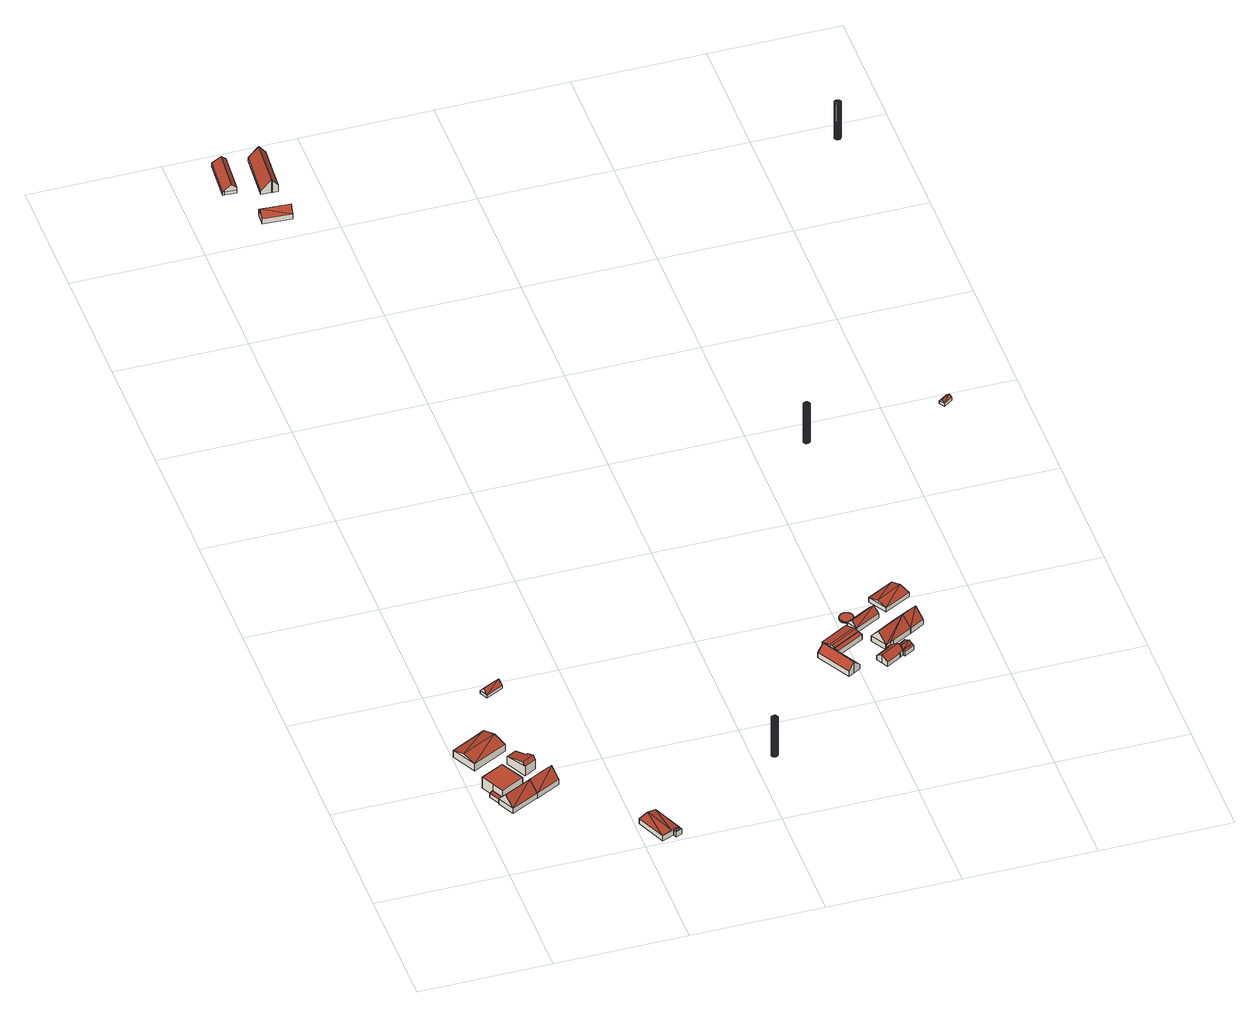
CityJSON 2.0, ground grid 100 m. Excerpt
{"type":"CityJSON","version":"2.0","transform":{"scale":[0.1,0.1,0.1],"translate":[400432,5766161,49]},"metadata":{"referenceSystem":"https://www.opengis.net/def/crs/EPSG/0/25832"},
"CityObjects":{
"building1":{"type":"Building","attributes":{"Gemeindeschluessel":"05515000","Geometrietyp2DReferenz":"3000","function":"31001_2700"},"children":["building1-1","building1-2","building1-3"]},
"building1-1":{"type":"BuildingPart","attributes":{"roofType":"3100","measuredHeight":12.4},"parents":["building1"],"geometry":[{"type":"Solid","lod":"2","boundaries":[[[[0,1,2,3]],[[4,5,1,0]],[[3,2,6,7]],[[0,8,4]],[[7,9,3]],[[0,3,9]],[[9,8,0]],[[8,9,7]],[[7,10,4,8]],[[1,5,11,12,6,2]],[[5,4,10,13,14,11]],[[12,13,10,7,6]],[[12,11,14,13]]]],"semantics":{"surfaces":[{"type":"WallSurface"},{"type":"RoofSurface"},{"type":"GroundSurface"},{"type":"ClosureSurface"}],"values":[[0,0,0,0,0,1,1,1,1,2,0,3,3]]}}]},
"building1-2":{"type":"BuildingPart","attributes":{"roofType":"1000","measuredHeight":10.04},"parents":["building1"],"geometry":[{"type":"Solid","lod":"2","boundaries":[[[[15,16,17,18,19]],[[20,21,16,15]],[[22,7,6,21,20]],[[15,19,23,22,20]],[[12,17,16,21,6]],[[7,22,23,10]],[[6,7,10,13,12]],[[13,10,23,19,18]],[[17,12,13,18]]]],"semantics":{"surfaces":[{"type":"WallSurface"},{"type":"RoofSurface"},{"type":"GroundSurface"},{"type":"ClosureSurface"}],"values":[[0,0,0,1,2,0,3,0,3]]}}]},
"building1-3":{"type":"BuildingPart","attributes":{"roofType":"2100","measuredHeight":3.85},"parents":["building1"],"geometry":[{"type":"Solid","lod":"2","boundaries":[[[[18,17,24,25]],[[25,24,11,14]],[[13,18,25,14]],[[17,12,11,24]],[[17,18,13,12]],[[11,12,13,14]]]],"semantics":{"surfaces":[{"type":"WallSurface"},{"type":"RoofSurface"},{"type":"GroundSurface"},{"type":"ClosureSurface"}],"values":[[0,0,1,2,3,3]]}}]},
"building2":{"type":"Building","attributes":{"Gemeindeschluessel":"05515000","Geometrietyp2DReferenz":"3000","function":"31001_2700","roofType":"3100","measuredHeight":9.02},"geometry":[{"type":"Solid","lod":"2","boundaries":[[[[26,27,28,29]],[[30,31,27,26]],[[32,33,31,30]],[[29,28,33,32]],[[26,34,30]],[[32,35,29]],[[35,34,26]],[[26,29,35]],[[32,30,34]],[[34,35,32]],[[27,31,33,28]]]],"semantics":{"surfaces":[{"type":"WallSurface"},{"type":"RoofSurface"},{"type":"GroundSurface"}],"values":[[0,0,0,0,0,0,1,1,1,1,2]]}}]},
"building3":{"type":"Building","attributes":{"Gemeindeschluessel":"05515000","Geometrietyp2DReferenz":"3000","function":"31001_1000","roofType":"3100","measuredHeight":12.82},"address":[{"country":"Germany","locality":"Münster","thoroughfareNumber":"350","thoroughfareName":"Hanseller Straße"}],"geometry":[{"type":"Solid","lod":"2","boundaries":[[[[36,37,38,39]],[[40,41,37,36]],[[42,43,41,40]],[[39,38,43,42]],[[36,44,40]],[[42,45,39]],[[45,44,36]],[[36,39,45]],[[44,45,42]],[[42,40,44]],[[37,41,43,38]]]],"semantics":{"surfaces":[{"type":"WallSurface"},{"type":"RoofSurface"},{"type":"GroundSurface"}],"values":[[0,0,0,0,0,0,1,1,1,1,2]]}}]},
"building4":{"type":"Building","attributes":{"Gemeindeschluessel":"05515000","Geometrietyp2DReferenz":"3000","function":"31001_2700","roofType":"5000","measuredHeight":11.42},"geometry":[{"type":"Solid","lod":"2","boundaries":[[[[46,47,48,49]],[[50,51,47,46]],[[52,53,51,50]],[[54,55,53,52]],[[56,57,55,54]],[[49,48,57,56]],[[56,58,59,49]],[[54,52,50,46,59,58]],[[54,58,56]],[[49,59,46]],[[47,51,53,55,57,48]]]],"semantics":{"surfaces":[{"type":"WallSurface"},{"type":"RoofSurface"},{"type":"GroundSurface"}],"values":[[0,0,0,0,0,0,1,1,0,0,2]]}}]},
"building5":{"type":"Building","attributes":{"Gemeindeschluessel":"05566004","Geometrietyp2DReferenz":"3000","function":"31001_2700","roofType":"3100","measuredHeight":6.32},"geometry":[{"type":"Solid","lod":"2","boundaries":[[[[60,61,62,63]],[[64,65,61,60]],[[66,67,65,64]],[[63,62,67,66]],[[60,68,64]],[[66,69,63]],[[69,68,60]],[[60,63,69]],[[66,64,68]],[[68,69,66]],[[61,65,67,62]]]],"semantics":{"surfaces":[{"type":"WallSurface"},{"type":"RoofSurface"},{"type":"GroundSurface"}],"values":[[0,0,0,0,0,0,1,1,1,1,2]]}}]},
"building6":{"type":"Building","attributes":{"Gemeindeschluessel":"05515000","Geometrietyp2DReferenz":"3000","function":"31001_2700"},"children":["building6-1","building6-2"]},
"building6-1":{"type":"BuildingPart","attributes":{"roofType":"3100","measuredHeight":5.3},"parents":["building6"],"geometry":[{"type":"Solid","lod":"2","boundaries":[[[[70,71,72,73]],[[74,75,76,77]],[[73,72,75,74]],[[74,78,73]],[[73,78,79]],[[79,80,81,70,73]],[[78,74,77]],[[77,82,83,79,78]],[[71,76,75,72]],[[71,70,77,76]],[[83,80,79]],[[82,77,70,81]],[[83,82,81,80]]]],"semantics":{"surfaces":[{"type":"WallSurface"},{"type":"RoofSurface"},{"type":"GroundSurface"},{"type":"ClosureSurface"}],"values":[[0,0,0,0,1,1,1,1,2,3,0,3,3]]}}]},
"building6-2":{"type":"BuildingPart","attributes":{"roofType":"3100","measuredHeight":6.33},"parents":["building6"],"geometry":[{"type":"Solid","lod":"2","boundaries":[[[[84,85,86,87]],[[88,89,85,84]],[[90,77,76,89,88]],[[84,91,88]],[[87,92,91]],[[91,84,87]],[[92,80,83,90,88]],[[88,91,92]],[[85,89,76,71,86]],[[71,70,81,87,86]],[[90,82,77]],[[76,77,70,71]],[[77,82,81,70]],[[83,82,90]],[[80,92,87,81]],[[83,80,81,82]]]],"semantics":{"surfaces":[{"type":"WallSurface"},{"type":"RoofSurface"},{"type":"GroundSurface"},{"type":"ClosureSurface"}],"values":[[0,0,0,0,1,1,1,1,2,0,0,3,3,0,0,3]]}}]},
"building7":{"type":"Building","attributes":{"Geometrietyp2DReferenz":"1000","Gemeindeschluessel":"05515000","function":"51002_1251","roofType":"9999","measuredHeight":34.23},"geometry":[{"type":"Solid","lod":"2","boundaries":[[[[93,94,95]],[[94,96,95]],[[97,98,93]],[[98,94,93]],[[99,100,97]],[[100,98,97]],[[101,102,99]],[[102,100,99]],[[103,104,101]],[[104,102,101]],[[105,106,103]],[[106,104,103]],[[107,108,105]],[[108,106,105]],[[109,110,107]],[[110,108,107]],[[111,112,109]],[[112,110,109]],[[113,114,111]],[[114,112,111]],[[115,116,113]],[[116,114,113]],[[117,118,115]],[[118,116,115]],[[119,120,117]],[[120,118,117]],[[121,122,119]],[[122,120,119]],[[123,124,121]],[[124,122,121]],[[125,126,123]],[[126,124,123]],[[127,128,125]],[[128,126,125]],[[129,130,127]],[[130,128,127]],[[131,132,129]],[[132,130,129]],[[95,96,131]],[[96,132,131]],[[96,94,132]],[[94,98,132]],[[98,100,132]],[[100,102,132]],[[102,104,132]],[[104,106,132]],[[106,108,132]],[[108,110,132]],[[110,112,132]],[[112,114,132]],[[114,116,132]],[[116,118,132]],[[118,120,132]],[[120,122,132]],[[122,124,132]],[[124,126,132]],[[126,128,132]],[[128,130,132]],[[93,95,97]],[[95,131,97]],[[131,129,97]],[[129,127,97]],[[127,125,97]],[[125,123,97]],[[123,121,97]],[[121,119,97]],[[119,117,97]],[[117,115,97]],[[115,113,97]],[[113,111,97]],[[111,109,97]],[[109,107,97]],[[107,105,97]],[[105,103,97]],[[103,101,97]],[[101,99,97]]]],"semantics":{"surfaces":[{"type":"WallSurface"},{"type":"GroundSurface"},{"type":"RoofSurface"}],"values":[[0,0,0,0,0,0,0,0,0,0,0,0,0,0,0,0,0,0,0,0,0,0,0,0,0,0,0,0,0,0,0,0,0,0,0,0,0,0,0,0,1,1,1,1,1,1,1,1,1,1,1,1,1,1,1,1,1,1,2,2,2,2,2,2,2,2,2,2,2,2,2,2,2,2,2,2]]}}]},
"building8":{"type":"Building","attributes":{"Gemeindeschluessel":"05566004","Geometrietyp2DReferenz":"3000","function":"31001_2700","roofType":"3100","measuredHeight":7.96},"geometry":[{"type":"Solid","lod":"2","boundaries":[[[[133,134,135,136]],[[137,138,134,133]],[[139,140,138,137]],[[141,142,140,139]],[[136,135,142,141]],[[143,144,145,136,141]],[[145,144,146,147]],[[146,144,143,139,137]],[[147,146,137,133]],[[145,147,133,136]],[[143,141,139]],[[134,138,140,142,135]]]],"semantics":{"surfaces":[{"type":"WallSurface"},{"type":"RoofSurface"},{"type":"GroundSurface"}],"values":[[0,0,0,0,0,1,1,0,0,0,0,2]]}}]},
"building9":{"type":"Building","attributes":{"Gemeindeschluessel":"05566004","Geometrietyp2DReferenz":"3000","function":"31001_2700","roofType":"3100","measuredHeight":9.39},"geometry":[{"type":"Solid","lod":"2","boundaries":[[[[148,149,150,151]],[[152,153,149,148]],[[154,155,153,152]],[[151,150,155,154]],[[148,156,152]],[[154,157,151]],[[156,148,151]],[[151,157,156]],[[152,156,157]],[[157,154,152]],[[149,153,155,150]]]],"semantics":{"surfaces":[{"type":"WallSurface"},{"type":"RoofSurface"},{"type":"GroundSurface"}],"values":[[0,0,0,0,0,0,1,1,1,1,2]]}}]},
"building10":{"type":"Building","attributes":{"Gemeindeschluessel":"05566004","Geometrietyp2DReferenz":"3000","function":"31001_1100","roofType":"3100","measuredHeight":11.77},"address":[{"country":"Germany","locality":"Altenberge","thoroughfareNumber":"19","thoroughfareName":"Hansell"},{"country":"Germany","locality":"Altenberge","thoroughfareNumber":"19a","thoroughfareName":"Hansell"}],"geometry":[{"type":"Solid","lod":"2","boundaries":[[[[158,159,160,161]],[[162,163,159,158]],[[164,165,163,162]],[[166,167,165,164]],[[168,169,167,166]],[[170,171,169,168]],[[172,173,171,170]],[[174,175,173,172]],[[176,177,175,174]],[[178,179,177,176]],[[180,181,179,178]],[[161,160,181,180]],[[174,172,170,176]],[[168,166,164,162,158,161,180,178,176,170]],[[159,163,165,167,169,171,173,175,177,179,181,160]]]],"semantics":{"surfaces":[{"type":"WallSurface"},{"type":"RoofSurface"},{"type":"GroundSurface"}],"values":[[0,0,0,0,0,0,0,0,0,0,0,0,1,1,2]]}}]},
"building11":{"type":"Building","attributes":{"Gemeindeschluessel":"05515000","Geometrietyp2DReferenz":"3000","function":"31001_2700","roofType":"3100","measuredHeight":10.08},"geometry":[{"type":"Solid","lod":"2","boundaries":[[[[182,183,184,185]],[[186,187,183,182]],[[188,189,187,186]],[[190,191,189,188]],[[192,193,191,190]],[[194,195,193,192]],[[196,197,195,194]],[[185,184,197,196]],[[190,188,186,182,185,192]],[[196,194,192,185]],[[183,187,189,191,193,195,197,184]]]],"semantics":{"surfaces":[{"type":"WallSurface"},{"type":"RoofSurface"},{"type":"GroundSurface"}],"values":[[0,0,0,0,0,0,0,0,1,1,2]]}}]},
"building12":{"type":"Building","attributes":{"Gemeindeschluessel":"05515000","Geometrietyp2DReferenz":"3000","function":"31001_2700","roofType":"5000","measuredHeight":6.36},"geometry":[{"type":"Solid","lod":"2","boundaries":[[[[198,199,200,201]],[[202,203,199,198]],[[204,205,203,202]],[[206,207,205,204]],[[186,208,207,206]],[[209,210,208,186]],[[211,212,210,209]],[[201,200,212,211]],[[201,213,214,215,198]],[[216,217,218,219]],[[215,214,220,218,217]],[[219,218,220,209,186]],[[220,214,213,211,209]],[[215,217,204,202]],[[217,216,206,204]],[[216,219,186,206]],[[215,202,198]],[[213,201,211]],[[199,203,205,207,208,210,212,200]]]],"semantics":{"surfaces":[{"type":"WallSurface"},{"type":"RoofSurface"},{"type":"GroundSurface"}],"values":[[0,0,0,0,0,0,0,0,1,1,1,0,0,0,0,0,0,0,2]]}}]},
"building13":{"type":"Building","attributes":{"Gemeindeschluessel":"05515000","Geometrietyp2DReferenz":"3000","function":"51009_1610","roofType":"2100","measuredHeight":5.51},"geometry":[{"type":"Solid","lod":"2","boundaries":[[[[219,221,222,223]],[[216,224,221,219]],[[225,226,224,216]],[[223,222,226,225]],[[216,219,223,225]],[[221,224,226,222]]]],"semantics":{"surfaces":[{"type":"WallSurface"},{"type":"RoofSurface"},{"type":"GroundSurface"}],"values":[[0,0,0,0,1,2]]}}]},
"building14":{"type":"Building","attributes":{"Gemeindeschluessel":"05515000","Geometrietyp2DReferenz":"3000","function":"51003_1201","roofType":"1000","measuredHeight":1.07},"geometry":[{"type":"Solid","lod":"2","boundaries":[[[[227,228,229,230]],[[231,232,228,227]],[[233,234,232,231]],[[235,236,234,233]],[[237,238,236,235]],[[239,240,238,237]],[[241,242,240,239]],[[243,244,242,241]],[[245,246,244,243]],[[247,248,246,245]],[[249,250,248,247]],[[251,252,250,249]],[[253,254,252,251]],[[255,256,254,253]],[[257,258,256,255]],[[259,260,258,257]],[[261,262,260,259]],[[263,264,262,261]],[[265,266,264,263]],[[267,268,266,265]],[[269,270,268,267]],[[271,272,270,269]],[[273,274,272,271]],[[275,276,274,273]],[[277,278,276,275]],[[279,280,278,277]],[[281,282,280,279]],[[283,284,282,281]],[[285,286,284,283]],[[287,288,286,285]],[[289,290,288,287]],[[291,292,290,289]],[[293,294,292,291]],[[295,296,294,293]],[[297,298,296,295]],[[299,300,298,297]],[[301,302,300,299]],[[303,304,302,301]],[[305,306,304,303]],[[307,308,306,305]],[[309,310,308,307]],[[311,312,310,309]],[[313,314,312,311]],[[315,316,314,313]],[[317,318,316,315]],[[319,320,318,317]],[[321,322,320,319]],[[323,324,322,321]],[[325,326,324,323]],[[327,328,326,325]],[[329,330,328,327]],[[331,332,330,329]],[[333,334,332,331]],[[335,336,334,333]],[[337,338,336,335]],[[339,340,338,337]],[[341,342,340,339]],[[343,344,342,341]],[[345,346,344,343]],[[347,348,346,345]],[[349,350,348,347]],[[351,352,350,349]],[[353,354,352,351]],[[355,356,354,353]],[[357,358,356,355]],[[359,360,358,357]],[[361,362,360,359]],[[363,364,362,361]],[[365,366,364,363]],[[367,368,366,365]],[[369,370,368,367]],[[230,229,370,369]],[[367,365,363,361,359,357,355,353,351,349,347,345,343,341,339,337,335,333,331,329,327,325,323,321,319,317,315,313,311,309,307,305,303,301,299,297,295,293,291,289,287,285,283,281,279,277,275,273,271,269,267,265,263,261,259,257,255,253,251,249,247,245,243,241,239,237,235,233,231,227,230,369]],[[228,232,234,236,238,240,242,244,246,248,250,252,254,256,258,260,262,264,266,268,270,272,274,276,278,280,282,284,286,288,290,292,294,296,298,300,302,304,306,308,310,312,314,316,318,320,322,324,326,328,330,332,334,336,338,340,342,344,346,348,350,352,354,356,358,360,362,364,366,368,370,229]]]],"semantics":{"surfaces":[{"type":"WallSurface"},{"type":"RoofSurface"},{"type":"GroundSurface"}],"values":[[0,0,0,0,0,0,0,0,0,0,0,0,0,0,0,0,0,0,0,0,0,0,0,0,0,0,0,0,0,0,0,0,0,0,0,0,0,0,0,0,0,0,0,0,0,0,0,0,0,0,0,0,0,0,0,0,0,0,0,0,0,0,0,0,0,0,0,0,0,0,0,0,1,2]]}}]},
"building15":{"type":"Building","attributes":{"Gemeindeschluessel":"05515000","Geometrietyp2DReferenz":"3000","function":"31001_1000"},"address":[{"country":"Germany","locality":"Münster","thoroughfareNumber":"320","thoroughfareName":"Hanseller Straße"}],"children":["building15-1","building15-2","building15-3"]},
"building15-1":{"type":"BuildingPart","attributes":{"roofType":"3100","measuredHeight":6.76},"parents":["building15"],"geometry":[{"type":"Solid","lod":"2","boundaries":[[[[371,372,373,374]],[[375,376,372,371]],[[371,377,375]],[[378,377,371]],[[371,374,379,380,378]],[[381,375,377]],[[377,378,381]],[[372,376,382,383,373]],[[376,375,381,384,382]],[[381,385,384]],[[383,386,374,373]],[[382,384,385,386,383]],[[378,380,385,381]],[[379,374,386]],[[380,379,386,385]]]],"semantics":{"surfaces":[{"type":"WallSurface"},{"type":"RoofSurface"},{"type":"GroundSurface"},{"type":"ClosureSurface"}],"values":[[0,0,0,1,1,1,1,2,3,0,3,3,0,3,3]]}}]},
"building15-2":{"type":"BuildingPart","attributes":{"roofType":"3100","measuredHeight":7.48},"parents":["building15"],"geometry":[{"type":"Solid","lod":"2","boundaries":[[[[387,388,389,390]],[[391,374,373,388,387]],[[392,393,382,384]],[[394,395,393,392]],[[396,397,395,394]],[[398,399,397,396]],[[400,401,399,398]],[[402,403,401,400]],[[404,405,403,402]],[[390,389,405,404]],[[398,396,394,392,384,385,380,406,400]],[[391,387,390,404,402,400,406]],[[388,373,383,382,393,395,397,399,401,403,405,389]],[[374,391,406,379]],[[373,374,386,383]],[[374,379,386]],[[379,406,380]],[[386,385,384,382,383]],[[386,379,380,385]]]],"semantics":{"surfaces":[{"type":"WallSurface"},{"type":"RoofSurface"},{"type":"GroundSurface"},{"type":"ClosureSurface"}],"values":[[0,0,0,0,0,0,0,0,0,0,1,1,2,0,3,3,0,3,3]]}}]},
"building15-3":{"type":"BuildingPart","attributes":{"roofType":"2100","measuredHeight":4.95},"parents":["building15"],"geometry":[{"type":"Solid","lod":"2","boundaries":[[[[407,408,376,375,409]],[[410,411,408,407]],[[412,392,393,411,410]],[[410,407,409,412]],[[408,411,393,382,376]],[[381,384,392,412,409,375]],[[376,382,384,381,375]],[[382,393,392,384]]]],"semantics":{"surfaces":[{"type":"WallSurface"},{"type":"RoofSurface"},{"type":"GroundSurface"},{"type":"ClosureSurface"}],"values":[[0,0,0,1,2,0,3,3]]}}]},
"building16":{"type":"Building","attributes":{"Gemeindeschluessel":"05515000","Geometrietyp2DReferenz":"3000","function":"31001_2700","roofType":"3100","measuredHeight":9.06},"geometry":[{"type":"Solid","lod":"2","boundaries":[[[[413,414,415,416]],[[417,418,414,413]],[[419,420,418,417]],[[416,415,420,419]],[[413,421,417]],[[419,422,416]],[[413,416,422]],[[422,421,413]],[[421,422,419]],[[419,417,421]],[[414,418,420,415]]]],"semantics":{"surfaces":[{"type":"WallSurface"},{"type":"RoofSurface"},{"type":"GroundSurface"}],"values":[[0,0,0,0,0,0,1,1,1,1,2]]}}]},
"building17":{"type":"Building","attributes":{"Gemeindeschluessel":"05515000","Geometrietyp2DReferenz":"3000","function":"31001_2700","roofType":"5000","measuredHeight":12.77},"geometry":[{"type":"Solid","lod":"2","boundaries":[[[[423,424,425,426]],[[427,428,424,423]],[[429,430,428,427]],[[431,432,430,429]],[[433,434,432,431]],[[435,436,434,433]],[[437,438,436,435]],[[426,425,438,437]],[[429,427,423,439]],[[433,431,429,439]],[[440,433,439,441]],[[439,426,441]],[[437,441,426]],[[440,435,433]],[[440,441,437,435]],[[439,423,426]],[[424,428,430,432,434,436,438,425]]]],"semantics":{"surfaces":[{"type":"WallSurface"},{"type":"RoofSurface"},{"type":"GroundSurface"}],"values":[[0,0,0,0,0,0,0,0,1,1,1,1,1,0,0,0,2]]}}]},
"building18":{"type":"Building","attributes":{"Gemeindeschluessel":"05515000","Geometrietyp2DReferenz":"3000","function":"31001_1000","roofType":"3100","measuredHeight":13.01},"address":[{"country":"Germany","locality":"Münster","thoroughfareNumber":"322","thoroughfareName":"Hanseller Straße"}],"geometry":[{"type":"Solid","lod":"2","boundaries":[[[[442,443,444,445]],[[446,447,443,442]],[[448,449,447,446]],[[445,444,449,448]],[[442,450,446]],[[448,439,445]],[[439,450,442]],[[442,445,439]],[[448,446,450]],[[450,439,448]],[[443,447,449,444]]]],"semantics":{"surfaces":[{"type":"WallSurface"},{"type":"RoofSurface"},{"type":"GroundSurface"}],"values":[[0,0,0,0,0,0,1,1,1,1,2]]}}]},
"building19":{"type":"Building","attributes":{"Gemeindeschluessel":"05515000","Geometrietyp2DReferenz":"3000","function":"31001_2700","roofType":"3100","measuredHeight":5.91},"geometry":[{"type":"Solid","lod":"2","boundaries":[[[[451,452,453,454]],[[455,456,452,451]],[[457,458,456,455]],[[454,453,458,457]],[[451,459,455]],[[457,460,454]],[[451,454,460]],[[460,459,451]],[[459,460,457]],[[457,455,459]],[[452,456,458,453]]]],"semantics":{"surfaces":[{"type":"WallSurface"},{"type":"RoofSurface"},{"type":"GroundSurface"}],"values":[[0,0,0,0,0,0,1,1,1,1,2]]}}]},
"building20":{"type":"Building","attributes":{"Geometrietyp2DReferenz":"1000","Gemeindeschluessel":"05515000","function":"51002_1251","roofType":"9999","measuredHeight":34.55},"geometry":[{"type":"Solid","lod":"2","boundaries":[[[[461,462,463]],[[462,464,463]],[[465,466,461]],[[466,462,461]],[[467,468,465]],[[468,466,465]],[[469,470,467]],[[470,468,467]],[[471,472,469]],[[472,470,469]],[[473,474,471]],[[474,472,471]],[[475,476,473]],[[476,474,473]],[[477,478,475]],[[478,476,475]],[[479,480,477]],[[480,478,477]],[[481,482,479]],[[482,480,479]],[[483,484,481]],[[484,482,481]],[[485,486,483]],[[486,484,483]],[[487,488,485]],[[488,486,485]],[[489,490,487]],[[490,488,487]],[[491,492,489]],[[492,490,489]],[[493,494,491]],[[494,492,491]],[[495,496,493]],[[496,494,493]],[[497,498,495]],[[498,496,495]],[[499,500,497]],[[500,498,497]],[[463,464,499]],[[464,500,499]],[[464,462,500]],[[462,466,500]],[[466,468,500]],[[468,470,500]],[[470,472,500]],[[472,474,500]],[[474,476,500]],[[476,478,500]],[[478,480,500]],[[480,482,500]],[[482,484,500]],[[484,486,500]],[[486,488,500]],[[488,490,500]],[[490,492,500]],[[492,494,500]],[[494,496,500]],[[496,498,500]],[[461,463,465]],[[463,499,465]],[[499,497,465]],[[491,489,465]],[[497,495,465]],[[495,493,465]],[[493,491,465]],[[489,487,465]],[[487,485,465]],[[485,483,465]],[[483,481,465]],[[481,479,465]],[[479,477,465]],[[477,475,465]],[[475,473,465]],[[473,471,465]],[[471,469,465]],[[469,467,465]]]],"semantics":{"surfaces":[{"type":"WallSurface"},{"type":"GroundSurface"},{"type":"RoofSurface"}],"values":[[0,0,0,0,0,0,0,0,0,0,0,0,0,0,0,0,0,0,0,0,0,0,0,0,0,0,0,0,0,0,0,0,0,0,0,0,0,0,0,0,1,1,1,1,1,1,1,1,1,1,1,1,1,1,1,1,1,1,2,2,2,2,2,2,2,2,2,2,2,2,2,2,2,2,2,2]]}}]},
"building21":{"type":"Building","attributes":{"Gemeindeschluessel":"05515000","Geometrietyp2DReferenz":"3000","function":"31001_2700","roofType":"3100","measuredHeight":4.57},"geometry":[{"type":"Solid","lod":"2","boundaries":[[[[501,502,503,504]],[[505,506,502,501]],[[507,508,506,505]],[[504,503,508,507]],[[501,509,505]],[[507,510,504]],[[501,504,510]],[[510,509,501]],[[509,510,507]],[[507,505,509]],[[502,506,508,503]]]],"semantics":{"surfaces":[{"type":"WallSurface"},{"type":"RoofSurface"},{"type":"GroundSurface"}],"values":[[0,0,0,0,0,0,1,1,1,1,2]]}}]},
"building22":{"type":"Building","attributes":{"Geometrietyp2DReferenz":"1000","Gemeindeschluessel":"05566012","function":"51002_1251","roofType":"9999","measuredHeight":32.52},"geometry":[{"type":"Solid","lod":"2","boundaries":[[[[511,512,513]],[[512,514,513]],[[515,516,511]],[[516,512,511]],[[517,518,515]],[[518,516,515]],[[519,520,517]],[[520,518,517]],[[521,522,519]],[[522,520,519]],[[523,524,521]],[[524,522,521]],[[525,526,523]],[[526,524,523]],[[527,528,525]],[[528,526,525]],[[529,530,527]],[[530,528,527]],[[531,532,529]],[[532,530,529]],[[533,534,531]],[[534,532,531]],[[535,536,533]],[[536,534,533]],[[537,538,535]],[[538,536,535]],[[539,540,537]],[[540,538,537]],[[541,542,539]],[[542,540,539]],[[543,544,541]],[[544,542,541]],[[545,546,543]],[[546,544,543]],[[547,548,545]],[[548,546,545]],[[549,550,547]],[[550,548,547]],[[513,514,549]],[[514,550,549]],[[518,520,550]],[[514,512,550]],[[512,516,550]],[[516,518,550]],[[520,522,550]],[[522,524,550]],[[524,526,550]],[[526,528,550]],[[528,530,550]],[[530,532,550]],[[532,534,550]],[[534,536,550]],[[536,538,550]],[[538,540,550]],[[540,542,550]],[[542,544,550]],[[544,546,550]],[[546,548,550]],[[511,513,515]],[[513,549,515]],[[549,547,515]],[[541,539,515]],[[547,545,515]],[[545,543,515]],[[543,541,515]],[[539,537,515]],[[537,535,515]],[[535,533,515]],[[533,531,515]],[[531,529,515]],[[529,527,515]],[[527,525,515]],[[525,523,515]],[[523,521,515]],[[521,519,515]],[[519,517,515]]]],"semantics":{"surfaces":[{"type":"WallSurface"},{"type":"GroundSurface"},{"type":"RoofSurface"}],"values":[[0,0,0,0,0,0,0,0,0,0,0,0,0,0,0,0,0,0,0,0,0,0,0,0,0,0,0,0,0,0,0,0,0,0,0,0,0,0,0,0,1,1,1,1,1,1,1,1,1,1,1,1,1,1,1,1,1,1,2,2,2,2,2,2,2,2,2,2,2,2,2,2,2,2,2,2]]}}]}
},
"vertices":[
[221,608,64],[221,608,20],[430,714,20],[430,714,64],[156,737,64],[156,737,20],[364,842,20],[364,842,64],[188,672,144],[397,778,144],[190,754,64],[160,739,20],[190,754,20],[190,754,59],[160,739,55],
[99,934,121],[99,934,20],[146,840,20],[146,840,59],[146,840,121],[272,1022,121],[272,1022,20],[364,842,121],[190,754,121],
[117,825,20],[117,825,55],
[276,1454,79],[276,1454,18],[7,1315,18],[7,1315,79],[372,1268,79],[372,1268,18],[103,1129,79],[103,1129,18],[324,1361,108],[55,1222,108],
[555,939,63],[555,939,18],[364,842,18],[364,842,63],[621,811,63],[621,811,18],[430,714,63],[430,714,18],[588,875,146],[397,778,146],
[343,1133,84],[343,1133,15],[424,974,15],[424,974,100],[418,1173,83],[418,1173,15],[466,1080,114],[466,1080,15],[480,1088,114],[480,1088,15],[515,1020,100],[515,1020,15],[504,1041,129],[413,995,129],
[527,1986,38],[527,1986,11],[395,1916,11],[395,1916,38],[560,1924,38],[560,1924,11],[427,1854,38],[427,1854,11],[543,1955,74],[411,1885,74],
[1219,44,67],[1219,44,21],[1229,21,21],[1229,21,67],[1274,39,67],[1274,39,21],[1264,63,21],[1264,63,67],[1258,33,74],[1248,57,74],[1245,55,73],[1226,47,68],[1260,62,68],[1257,60,70],
[1028,236,68],[1028,236,21],[1126,5,21],[1126,5,68],[1166,294,68],[1166,294,21],[1264,63,68],[1097,265,84],[1195,34,84],
[2174,662,365],[2174,662,23],[2170,669,365],[2170,669,23],[2177,655,365],[2177,655,23],[2177,647,365],[2177,647,23],[2174,640,365],[2174,640,23],[2170,633,365],[2170,633,23],[2163,629,365],[2163,629,23],[2156,626,365],[2156,626,23],[2148,626,365],[2148,626,23],[2141,629,365],[2141,629,23],[2134,633,365],[2134,633,23],[2130,640,365],[2130,640,23],[2127,647,365],[2127,647,23],[2127,655,365],[2127,655,23],[2130,662,365],[2130,662,23],[2134,669,365],[2134,669,23],[2141,673,365],[2141,673,23],[2148,676,365],[2148,676,23],[2156,676,365],[2156,676,23],[2163,673,365],[2163,673,23],
[430,7871,50],[430,7871,21],[330,7878,21],[330,7878,50],[408,7552,50],[408,7552,21],[323,7557,50],[323,7557,21],[308,7558,50],[308,7558,21],[323,7557,61],[374,7554,100],[396,7873,100],[408,7552,72],[430,7871,72],
[705,7271,64],[705,7271,19],[485,7286,19],[485,7286,64],[698,7171,64],[698,7171,19],[478,7185,64],[478,7185,19],[701,7221,113],[482,7236,113],
[708,7707,74],[708,7707,19],[708,7712,19],[708,7712,74],[705,7707,78],[705,7707,19],[696,7583,78],[696,7583,19],[690,7481,78],[690,7481,19],[651,7483,126],[651,7483,19],[642,7484,137],[642,7484,19],[564,7489,48],[564,7489,19],[590,7860,48],[590,7860,19],[667,7855,137],[667,7855,19],[716,7851,76],[716,7851,19],[706,7713,76],[706,7713,19],
[2853,1616,60],[2853,1616,16],[2807,1589,16],[2807,1589,117],[2884,1563,59],[2884,1563,16],[2901,1532,59],[2901,1532,16],[3000,1355,60],[3000,1355,16],[2953,1328,117],[2953,1328,16],[2907,1302,60],[2907,1302,16],[2760,1563,60],[2760,1563,16],
[3035,1786,59],[3035,1786,15],[2824,1667,15],[2824,1667,59],[3074,1718,59],[3074,1718,15],[3082,1704,59],[3082,1704,15],[3094,1682,59],[3094,1682,15],[2884,1563,15],[2866,1594,59],[2866,1594,15],[2853,1616,59],[2853,1616,15],[2853,1616,73],[2863,1599,78],[3074,1718,78],[3094,1682,72],[3082,1704,78],[2871,1585,78],[2884,1563,72],[2866,1594,78],
[2884,1563,17],[2901,1532,17],[2901,1532,63],[3094,1682,17],[3112,1651,63],[3112,1651,17],
[3126,1887,27],[3126,1887,16],[3127,1892,16],[3127,1892,27],[3124,1883,27],[3124,1883,16],[3122,1878,27],[3122,1878,16],[3119,1873,27],[3119,1873,16],[3115,1869,27],[3115,1869,16],[3111,1865,27],[3111,1865,16],[3107,1861,27],[3107,1861,16],[3102,1858,27],[3102,1858,16],[3097,1856,27],[3097,1856,16],[3091,1854,27],[3091,1854,16],[3086,1853,27],[3086,1853,16],[3081,1852,27],[3081,1852,16],[3075,1852,27],[3075,1852,16],[3070,1852,27],[3070,1852,16],[3065,1853,27],[3065,1853,16],[3060,1854,27],[3060,1854,16],[3056,1856,27],[3056,1856,16],[3052,1858,27],[3052,1858,16],[3048,1860,27],[3048,1860,16],[3045,1863,27],[3045,1863,16],[3042,1865,27],[3042,1865,16],[3040,1868,27],[3040,1868,16],[3037,1870,27],[3037,1870,16],[3035,1873,27],[3035,1873,16],[3033,1875,27],[3033,1875,16],[3032,1877,27],[3032,1877,16],[3031,1880,27],[3031,1880,16],[3030,1882,27],[3030,1882,16],[3029,1885,27],[3029,1885,16],[3027,1889,27],[3027,1889,16],[3027,1892,27],[3027,1892,16],[3026,1896,27],[3026,1896,16],[3025,1900,27],[3025,1900,16],[3025,1904,27],[3025,1904,16],[3026,1909,27],[3026,1909,16],[3026,1913,27],[3026,1913,16],[3028,1918,27],[3028,1918,16],[3029,1923,27],[3029,1923,16],[3031,1927,27],[3031,1927,16],[3034,1932,27],[3034,1932,16],[3038,1936,27],[3038,1936,16],[3041,1940,27],[3041,1940,16],[3046,1944,27],[3046,1944,16],[3051,1947,27],[3051,1947,16],[3056,1950,27],[3056,1950,16],[3061,1952,27],[3061,1952,16],[3066,1953,27],[3066,1953,16],[3072,1954,27],[3072,1954,16],[3077,1954,27],[3077,1954,16],[3083,1954,27],[3083,1954,16],[3088,1953,27],[3088,1953,16],[3092,1952,27],[3092,1952,16],[3097,1950,27],[3097,1950,16],[3101,1948,27],[3101,1948,16],[3104,1946,27],[3104,1946,16],[3108,1944,27],[3108,1944,16],[3111,1942,27],[3111,1942,16],[3113,1939,27],[3113,1939,16],[3116,1936,27],[3116,1936,16],[3118,1934,27],[3118,1934,16],[3120,1931,27],[3120,1931,16],[3121,1929,27],[3121,1929,16],[3123,1926,27],[3123,1926,16],[3124,1923,27],[3124,1923,16],[3125,1920,27],[3125,1920,16],[3126,1917,27],[3126,1917,16],[3127,1913,27],[3127,1913,16],[3128,1910,27],[3128,1910,16],[3128,1906,27],[3128,1906,16],[3128,1901,27],[3128,1901,16],[3128,1897,27],[3128,1897,16],
[3381,1508,63],[3381,1508,20],[3307,1465,20],[3307,1465,63],[3415,1449,63],[3415,1449,20],[3402,1471,87],[3327,1429,87],[3315,1450,73],[3323,1436,83],[3340,1406,63],[3340,1406,20],[3315,1450,20],[3340,1406,58],[3336,1412,63],[3315,1450,63],
[3280,1513,43],[3280,1513,20],[3241,1491,20],[3241,1491,43],[3307,1465,82],[3336,1404,58],[3336,1404,20],[3304,1386,58],[3304,1386,20],[3305,1383,56],[3305,1383,20],[3194,1320,56],[3194,1320,20],[3168,1367,94],[3168,1367,20],[3143,1411,58],[3143,1411,20],[3251,1472,58],[3251,1472,20],[3315,1450,94],
[3423,1434,57],[3423,1434,20],[3415,1449,69],[3345,1389,56],[3345,1389,20],[3336,1404,69],
[3100,1730,59],[3100,1730,15],[3293,1839,15],[3293,1839,59],[3055,1810,59],[3055,1810,15],[3249,1919,59],[3249,1919,15],[3078,1770,106],[3271,1879,106],
[3455,1611,65],[3455,1611,19],[3384,1737,19],[3384,1737,65],[3306,1528,65],[3306,1528,19],[3280,1513,65],[3280,1513,19],[3241,1491,65],[3241,1491,19],[3240,1490,65],[3240,1490,19],[3236,1497,65],[3236,1497,19],[3168,1616,65],[3168,1616,19],[3419,1674,147],[3236,1497,75],[3204,1553,147],
[3497,1801,64],[3497,1801,17],[3384,1737,17],[3384,1737,64],[3568,1675,64],[3568,1675,17],[3455,1611,64],[3455,1611,17],[3532,1738,147],
[3363,1878,56],[3363,1878,19],[3566,1993,19],[3566,1993,56],[3280,2023,56],[3280,2023,19],[3484,2137,56],[3484,2137,19],[3322,1951,78],[3525,2065,78],
[3418,3821,353],[3418,3821,8],[3413,3827,353],[3413,3827,8],[3420,3814,353],[3420,3814,8],[3420,3806,353],[3420,3806,8],[3418,3798,353],[3418,3798,8],[3413,3792,353],[3413,3792,8],[3407,3787,353],[3407,3787,8],[3399,3785,353],[3399,3785,8],[3392,3785,353],[3392,3785,8],[3384,3787,353],[3384,3787,8],[3378,3792,353],[3378,3792,8],[3373,3798,353],[3373,3798,8],[3371,3806,353],[3371,3806,8],[3371,3814,353],[3371,3814,8],[3373,3821,353],[3373,3821,8],[3378,3827,353],[3378,3827,8],[3384,3832,353],[3384,3832,8],[3392,3834,353],[3392,3834,8],[3399,3834,353],[3399,3834,8],[3407,3832,353],[3407,3832,8],
[4428,3875,34],[4428,3875,9],[4496,3922,9],[4496,3922,34],[4400,3915,34],[4400,3915,9],[4468,3962,34],[4468,3962,9],[4414,3895,55],[4482,3942,55],
[4618,6874,330],[4618,6874,4],[4614,6880,330],[4614,6880,4],[4621,6866,330],[4621,6866,4],[4621,6859,330],[4621,6859,4],[4618,6851,330],[4618,6851,4],[4614,6845,330],[4614,6845,4],[4607,6840,330],[4607,6840,4],[4600,6838,330],[4600,6838,4],[4592,6838,330],[4592,6838,4],[4585,6840,330],[4585,6840,4],[4578,6845,330],[4578,6845,4],[4574,6851,330],[4574,6851,4],[4571,6859,330],[4571,6859,4],[4571,6866,330],[4571,6866,4],[4574,6874,330],[4574,6874,4],[4578,6880,330],[4578,6880,4],[4585,6885,330],[4585,6885,4],[4592,6887,330],[4592,6887,4],[4600,6887,330],[4600,6887,4],[4607,6885,330],[4607,6885,4]
]}
